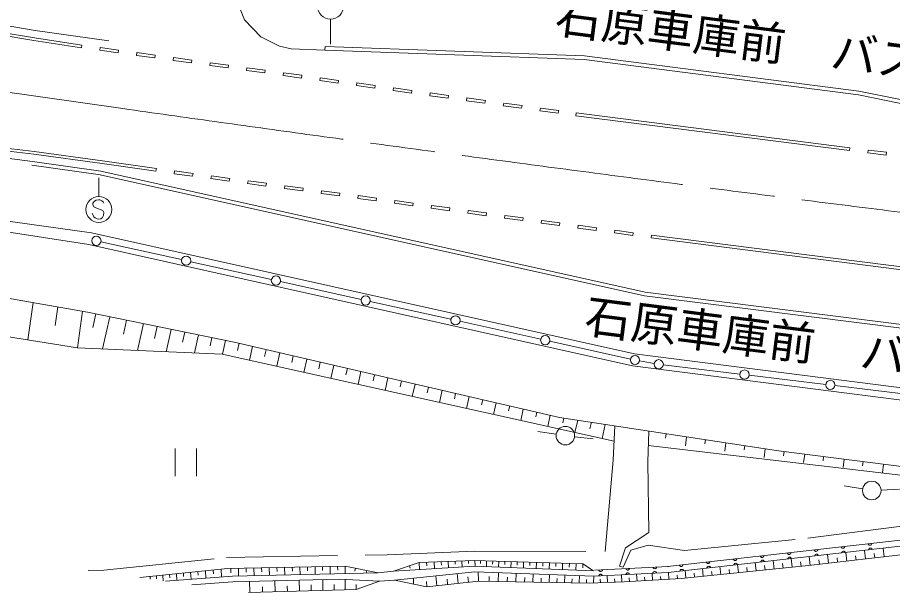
# Model space of a CAD drawing. Units: millimetres, scale not verified. Extents: x 40000 to 680000, y 20000 to 380000.
# Drawn here: x 214443 to 261705, y 240000 to 271036 of the extents above; entities that cross this region are included whole.
import ezdxf
from ezdxf.enums import TextEntityAlignment as Align

# ---------------------------------------------------------------- set-up
doc = ezdxf.new("R2010")
doc.units = ezdxf.units.MM
doc.header["$LTSCALE"] = 1000
doc.linetypes.add('CHAIN', pattern=[18.5, 12, -1.5, 3.5, -1.5])
doc.linetypes.add('DASHED', pattern=[7.5, 6, -1.5])
for name, color, linetype, lineweight in [('M-BGD', 7, 'Continuous', 13), ('M-BMK', 2, 'CHAIN', 13), ('M-STR-STRC', 7, 'Continuous', 13)]:
    doc.layers.add(name, color=color, linetype=linetype, lineweight=lineweight)
doc.styles.add('ＭＳ ゴシック', font='')
doc.styles.get('ＭＳ ゴシック').set_extended_font_data('MS Gothic')

msp = doc.modelspace()

# ---------------------------------------------------------------- linework, layer by layer
at = {"layer": 'M-BGD'}
for p, q in [((226231, 272125), (226700, 270919)), ((226700, 270919), (227579, 269990)), ((213197, 270710), (215391, 270331)), ((215391, 270331), (219382, 269772)), ((227579, 269990), (228591, 269488)), ((228591, 269488), (229219, 269339)), ((231052, 269272), (231059, 269472)), ((231059, 269472), (245065, 268961)), ((229219, 269339), (231052, 269272)), ((231052, 269272), (245049, 268762)), ((245065, 268961), (259893, 267066)), ((245049, 268762), (259861, 266868)), ((259893, 267066), (289403, 261040)), ((259861, 266868), (289363, 260844)), ((215246, 263269), (213436, 263501)), ((218949, 262742), (215246, 263269)), ((218921, 262544), (215218, 263071)), ((218905, 262547), (248311, 256005)), ((218949, 262742), (248345, 256203)), ((212916, 260190), (218439, 259413)), ((218297, 258778), (213024, 259591)), ((218439, 259413), (247766, 252875)), ((218297, 258778), (247654, 252234)), ((223309, 257965), (218949, 258930)), ((228158, 256892), (223798, 257857)), ((233007, 255819), (228647, 256784)), ((248345, 256203), (263243, 254330)), ((218221, 255132), (212955, 256061)), ((237856, 254747), (233495, 255711)), ((248311, 256005), (263229, 254130)), ((215294, 255648), (215009, 253639)), ((216485, 254410), (216627, 255413)), ((217682, 253214), (217960, 255178)), ((226142, 253506), (218221, 255132)), ((218667, 255040), (218504, 254306)), ((219423, 254885), (219038, 253153)), ((220332, 254698), (220163, 253938)), ((221242, 254512), (220921, 253069)), ((221992, 254358), (221849, 253715)), ((242705, 253674), (238344, 254639)), ((212249, 254077), (217682, 253214)), ((222742, 254204), (222474, 252999)), ((223476, 254053), (223357, 253517)), ((224211, 253902), (223995, 252930)), ((224946, 253752), (224850, 253319)), ((225681, 253601), (225516, 252858)), ((243724, 249449), (226142, 253506)), ((226416, 253450), (226328, 253057)), ((247554, 252601), (243193, 253566)), ((225497, 252863), (217682, 253214)), ((246666, 248161), (225497, 252863)), ((227145, 253275), (226980, 252533)), ((227876, 253106), (227793, 252732)), ((228607, 252938), (228445, 252208)), ((247766, 252875), (263008, 250939)), ((229337, 252769), (229257, 252407)), ((230068, 252600), (229909, 251883)), ((230799, 252432), (230721, 252081)), ((248831, 252363), (248044, 252503)), ((231530, 252263), (231373, 251558)), ((232261, 252094), (232186, 251756)), ((232992, 251926), (232838, 251232)), ((247654, 252234), (262958, 250290)), ((253465, 251791), (249326, 252289)), ((233722, 251757), (233650, 251431)), ((234453, 251588), (234302, 250907)), ((258100, 251234), (253961, 251732)), ((235184, 251420), (235114, 251106)), ((235915, 251251), (235766, 250582)), ((236646, 251083), (236579, 250781)), ((262735, 250676), (258597, 251174)), ((237376, 250914), (237231, 250257)), ((238107, 250745), (238043, 250455)), ((238838, 250577), (238695, 249932)), ((239569, 250408), (239507, 250130)), ((240300, 250239), (240159, 249606)), ((241031, 250071), (240972, 249805)), ((241761, 249902), (241623, 249281)), ((242492, 249733), (242436, 249480)), ((243223, 249565), (243088, 248956)), ((255541, 247653), (243724, 249449)), ((243958, 249414), (243900, 249155)), ((244701, 249301), (244552, 248631)), ((245445, 249191), (245364, 248829)), ((246187, 249075), (246016, 248306)), ((243537, 248543), (242548, 248692)), ((244543, 248408), (245537, 248291)), ((249479, 248567), (249444, 248338)), ((250586, 248399), (250525, 247924)), ((251604, 248252), (251569, 248022)), ((222959, 247771), (222959, 246271)), ((224110, 246271), (224110, 247771)), ((262466, 246290), (248516, 247942)), ((252711, 248083), (252642, 247626)), ((253728, 247929), (253693, 247699)), ((254835, 247761), (254774, 247286)), ((262477, 246761), (255541, 247653)), ((255853, 247613), (255823, 247383)), ((256963, 247470), (256904, 247012)), ((257983, 247339), (257953, 247109)), ((259094, 247196), (259035, 246738)), ((260113, 247065), (260084, 246835)), ((261224, 246922), (261164, 246459)), ((260088, 245587), (259101, 245750)), ((261088, 245529), (262087, 245579)), ((268514, 243537), (249557, 241400)), ((268522, 243216), (249593, 241082)), ((257172, 241450), (264506, 242310)), ((258247, 241576), (258193, 242051)), ((259241, 241693), (259187, 242163)), ((260241, 241810), (260188, 242276)), ((260745, 241869), (260717, 242108)), ((261250, 241929), (261197, 242390)), ((234751, 241152), (236135, 241620)), ((236135, 241620), (239120, 241724)), ((236135, 241620), (236158, 241236)), ((236543, 241634), (236555, 241435)), ((236942, 241648), (236963, 241284)), ((237331, 241661), (237341, 241483)), ((237710, 241675), (237731, 241329)), ((238081, 241688), (238091, 241521)), ((238443, 241700), (238462, 241372)), ((238796, 241713), (238805, 241559)), ((239120, 241724), (244987, 241545)), ((239140, 241725), (239159, 241414)), ((239460, 241715), (239454, 241563)), ((239783, 241705), (239770, 241389)), ((240109, 241695), (240102, 241529)), ((240437, 241685), (240424, 241363)), ((240769, 241675), (240762, 241511)), ((241103, 241664), (241090, 241337)), ((241440, 241654), (241433, 241479)), ((241781, 241644), (241767, 241310)), ((242124, 241633), (242117, 241455)), ((242470, 241622), (242457, 241283)), ((242820, 241612), (242813, 241429)), ((243173, 241601), (243159, 241255)), ((243528, 241590), (243521, 241398)), ((243887, 241579), (243873, 241227)), ((244250, 241567), (244242, 241364)), ((244615, 241556), (244601, 241198)), ((244984, 241545), (244975, 241337)), ((245552, 241160), (244987, 241545)), ((254341, 241167), (254291, 241611)), ((255308, 241264), (255256, 241720)), ((255793, 241313), (255765, 241559)), ((256281, 241361), (256228, 241830)), ((256770, 241410), (256743, 241650)), ((257262, 241459), (257207, 241940)), ((257754, 241519), (257725, 241765)), ((258743, 241635), (258715, 241879)), ((259740, 241752), (259714, 241981)), ((225785, 241287), (221055, 240801)), ((223402, 241042), (223415, 240872)), ((223789, 241082), (223816, 240716)), ((224186, 241123), (224200, 240934)), ((224592, 241164), (224621, 240776)), ((225009, 241207), (225025, 241003)), ((225437, 241251), (225468, 240839)), ((225785, 241287), (232141, 241416)), ((225961, 241291), (225966, 241061)), ((226050, 240882), (233917, 241062)), ((226380, 241305), (226389, 240887)), ((226798, 241313), (226802, 241097)), ((227214, 241321), (227223, 240905)), ((227630, 241329), (227635, 241109)), ((228045, 241337), (228054, 240923)), ((228459, 241345), (228463, 241136)), ((228872, 241353), (228881, 240941)), ((229284, 241361), (229288, 241148)), ((229695, 241369), (229703, 240965)), ((230105, 241377), (230109, 241177)), ((230514, 241385), (230523, 240977)), ((230922, 241392), (230926, 241183)), ((231329, 241400), (231338, 240994)), ((231735, 241408), (231740, 241201)), ((232141, 241416), (233917, 241062)), ((232141, 241416), (232147, 241021)), ((232141, 241416), (232141, 241416)), ((232692, 241306), (232668, 241159)), ((233307, 241183), (233279, 241047)), ((233917, 241062), (234751, 241152)), ((234751, 241152), (239148, 241413)), ((234808, 240671), (239137, 241113)), ((235613, 241443), (235650, 241305)), ((239137, 241113), (245592, 240879)), ((239148, 241413), (245552, 241160)), ((239352, 240619), (239331, 241106)), ((240408, 240601), (240427, 241066)), ((249593, 241082), (245591, 240882)), ((249605, 241403), (245603, 241203)), ((246951, 241421), (247154, 241370)), ((248750, 240667), (248725, 241038)), ((249630, 240722), (249606, 241082)), ((250288, 240762), (257172, 241450)), ((250547, 240788), (250502, 241184)), ((251015, 240835), (250992, 241038)), ((251485, 240882), (251439, 241290)), ((251957, 240929), (251933, 241141)), ((252430, 240976), (252382, 241396)), ((252905, 241024), (252881, 241242)), ((253382, 241072), (253333, 241503)), ((253861, 241119), (253834, 241357)), ((254824, 241216), (254796, 241454)), ((221607, 240858), (221616, 240724)), ((221948, 240893), (221959, 240746)), ((222298, 240929), (222320, 240628)), ((222441, 240612), (226050, 240882)), ((222657, 240966), (222669, 240797)), ((223025, 241003), (223050, 240660)), ((223864, 240417), (226073, 240583)), ((226073, 240583), (231832, 240715)), ((226985, 240001), (226978, 240618)), ((228356, 240039), (228349, 240635)), ((229671, 240075), (229665, 240665)), ((230933, 240109), (230927, 240694)), ((231832, 240715), (233996, 240604)), ((232145, 240143), (232139, 240699)), ((232732, 240159), (233996, 240604)), ((233996, 240604), (234808, 240671)), ((234808, 240671), (236560, 240301)), ((235834, 240454), (235836, 240776)), ((236560, 240301), (236540, 240595)), ((236560, 240301), (239352, 240619)), ((237101, 240362), (237046, 240900)), ((237674, 240428), (237645, 240713)), ((238240, 240492), (238186, 241016)), ((238799, 240556), (238770, 240840)), ((239352, 240619), (245325, 240506)), ((239913, 240610), (239914, 240864)), ((240892, 240593), (240901, 240828)), ((241365, 240585), (241383, 241032)), ((241827, 240577), (241837, 240813)), ((242279, 240569), (242296, 240999)), ((242721, 240555), (242730, 240769)), ((243153, 240547), (243170, 240967)), ((243575, 240539), (243584, 240756)), ((243988, 240531), (244004, 240937)), ((244392, 240524), (244400, 240741)), ((244786, 240516), (244802, 240911)), ((245172, 240509), (245180, 240706)), ((245325, 240506), (247203, 240572)), ((245549, 240514), (245564, 240881)), ((245935, 240527), (245922, 240725)), ((246314, 240541), (246288, 240917)), ((246700, 240554), (246687, 240745)), ((247094, 240568), (247067, 240955)), ((247203, 240572), (250288, 240762)), ((247496, 240590), (247482, 240789)), ((247905, 240615), (247879, 240996)), ((248323, 240641), (248310, 240836)), ((249186, 240694), (249174, 240872)), ((250084, 240750), (250072, 240933)), ((226923, 240000), (232732, 240159)), ((227677, 240020), (227674, 240304)), ((229020, 240057), (229017, 240368)), ((230309, 240092), (230305, 240412)), ((231545, 240126), (231542, 240437)), ((232732, 240159), (232729, 240434))]:
    msp.add_line(p, q, dxfattribs=at)
at = {"layer": 'M-BGD', "linetype": 'DASHED'}
for p, q in [((246615, 247143), (246707, 248996)), ((248546, 248716), (248481, 247048)), ((246615, 247143), (246184, 242217)), ((248481, 247048), (248541, 243231)), ((257140, 242927), (264387, 243856)), ((247279, 242412), (248541, 243231)), ((250471, 242271), (257140, 242927)), ((248511, 242547), (247564, 242277)), ((248511, 242547), (250471, 242271)), ((225723, 241884), (234409, 242041)), ((234409, 242041), (239139, 242232)), ((239139, 242232), (246184, 242217)), ((247279, 242412), (246951, 241421)), ((247564, 242277), (247154, 241370)), ((219106, 241204), (225723, 241884)), ((218252, 241184), (219106, 241204))]:
    msp.add_line(p, q, dxfattribs=at)
at = {"layer": 'M-BGD'}
for points in [[(259135, 242479), (259130, 242456), (259120, 242435), (259103, 242411), (259083, 242397), (259060, 242387), (259030, 242384), (259005, 242388), (258982, 242397), (258960, 242417), (258946, 242435), (258936, 242457)], [(260593, 242644), (260588, 242620), (260578, 242599), (260562, 242575), (260541, 242561), (260519, 242551), (260488, 242548), (260464, 242552), (260440, 242562), (260419, 242581), (260405, 242599), (260394, 242621)], [(254760, 241986), (254755, 241962), (254745, 241942), (254729, 241918), (254708, 241903), (254686, 241894), (254655, 241890), (254631, 241895), (254608, 241904), (254586, 241924), (254572, 241942), (254562, 241964)], [(256219, 242151), (256213, 242127), (256203, 242106), (256187, 242082), (256167, 242068), (256144, 242058), (256113, 242055), (256089, 242059), (256066, 242068), (256044, 242088), (256030, 242106), (256020, 242128)], [(257677, 242315), (257671, 242291), (257662, 242271), (257645, 242247), (257625, 242232), (257602, 242223), (257571, 242219), (257547, 242223), (257524, 242233), (257502, 242253), (257488, 242271), (257478, 242293)], [(257502, 241973), (257508, 241997), (257517, 242018), (257534, 242042), (257554, 242056), (257577, 242066), (257608, 242069), (257632, 242065), (257655, 242055), (257677, 242036), (257691, 242018), (257701, 241996)], [(258958, 242138), (258964, 242161), (258974, 242182), (258990, 242206), (259010, 242220), (259033, 242230), (259064, 242233), (259088, 242229), (259111, 242220), (259133, 242200), (259147, 242182), (259157, 242160)], [(260415, 242302), (260420, 242325), (260430, 242346), (260446, 242370), (260467, 242385), (260489, 242394), (260520, 242398), (260544, 242393), (260567, 242384), (260589, 242364), (260603, 242346), (260613, 242324)], [(251844, 241657), (251839, 241634), (251829, 241613), (251812, 241589), (251792, 241575), (251769, 241565), (251739, 241561), (251714, 241566), (251691, 241575), (251669, 241595), (251655, 241613), (251645, 241635)], [(253302, 241822), (253297, 241798), (253287, 241777), (253271, 241753), (253250, 241739), (253228, 241729), (253197, 241726), (253173, 241730), (253149, 241740), (253128, 241759), (253113, 241777), (253103, 241799)], [(253134, 241481), (253139, 241505), (253149, 241525), (253166, 241549), (253186, 241564), (253209, 241573), (253239, 241577), (253264, 241572), (253287, 241563), (253309, 241543), (253323, 241525), (253333, 241503)], [(254590, 241645), (254595, 241669), (254605, 241689), (254622, 241713), (254642, 241728), (254665, 241737), (254696, 241741), (254720, 241737), (254743, 241727), (254765, 241707), (254779, 241689), (254789, 241667)], [(256046, 241809), (256052, 241833), (256061, 241854), (256078, 241878), (256098, 241892), (256121, 241902), (256152, 241905), (256176, 241901), (256199, 241891), (256221, 241872), (256235, 241854), (256245, 241832)], [(246041, 241225), (246034, 241201), (246023, 241181), (246005, 241158), (245983, 241145), (245960, 241137), (245929, 241135), (245906, 241141), (245883, 241152), (245862, 241173), (245849, 241192), (245841, 241215)], [(247298, 240967), (247305, 240990), (247316, 241010), (247334, 241033), (247355, 241046), (247378, 241055), (247409, 241056), (247433, 241050), (247456, 241039), (247476, 241018), (247489, 241000), (247498, 240977)], [(247506, 241298), (247499, 241274), (247488, 241254), (247470, 241231), (247449, 241218), (247426, 241210), (247395, 241209), (247371, 241214), (247349, 241225), (247328, 241246), (247315, 241265), (247306, 241288)], [(248762, 241040), (248768, 241063), (248779, 241084), (248797, 241106), (248819, 241120), (248842, 241128), (248873, 241129), (248897, 241123), (248919, 241113), (248940, 241092), (248953, 241073), (248961, 241050)], [(248972, 241371), (248965, 241348), (248954, 241328), (248936, 241305), (248915, 241292), (248892, 241283), (248861, 241282), (248837, 241288), (248814, 241299), (248794, 241320), (248781, 241338), (248772, 241361)], [(250386, 241493), (250380, 241469), (250371, 241448), (250354, 241424), (250334, 241410), (250311, 241400), (250280, 241397), (250256, 241401), (250233, 241411), (250211, 241430), (250197, 241449), (250187, 241471)], [(250222, 241152), (250227, 241176), (250237, 241197), (250253, 241221), (250274, 241235), (250296, 241245), (250327, 241248), (250351, 241244), (250375, 241235), (250396, 241215), (250411, 241197), (250421, 241175)], [(251678, 241317), (251683, 241340), (251693, 241361), (251709, 241385), (251730, 241400), (251753, 241409), (251783, 241413), (251807, 241408), (251831, 241399), (251853, 241379), (251867, 241361), (251877, 241339)], [(245835, 240894), (245841, 240917), (245852, 240937), (245870, 240960), (245892, 240973), (245915, 240982), (245946, 240983), (245970, 240977), (245992, 240966), (246013, 240945), (246026, 240927), (246034, 240904)]]:
    msp.add_lwpolyline(points, dxfattribs=at)
for centre, radius in [((218705, 258984), 249), ((223554, 257911), 249), ((228402, 256838), 249), ((233251, 255765), 249), ((238100, 254693), 249), ((242949, 253620), 249), ((247798, 252547), 249), ((247798, 252547), 249), ((249078, 252319), 249), ((253713, 251762), 249), ((258348, 251204), 249), ((244037, 248467), 500), ((260585, 245504), 500)]:
    msp.add_circle(centre, radius, dxfattribs=at)
at = {"layer": 'M-BMK'}
msp.add_line((212296, 267229), (220140, 266117), dxfattribs=at)
msp.add_arc((571053, 2741367), 2500000, 261.93103, 263.77097, dxfattribs=at)
at = {"layer": 'M-STR-STRC'}
for p, q in [((231357, 269600), (231356, 270947)), ((215328, 269795), (213072, 270169)), ((215353, 269943), (213098, 270317)), ((217917, 269550), (215353, 269943)), ((217894, 269401), (215328, 269795)), ((217915, 269550), (217894, 269401)), ((218908, 269414), (218887, 269265)), ((218908, 269414), (219899, 269278)), ((218887, 269265), (219878, 269129)), ((219899, 269278), (219878, 269129)), ((220889, 269142), (220869, 268993)), ((220869, 268993), (221860, 268857)), ((220889, 269142), (221880, 269006)), ((221880, 269006), (221860, 268857)), ((222871, 268870), (222850, 268721)), ((222850, 268721), (223841, 268585)), ((222871, 268870), (223861, 268734)), ((223861, 268734), (223841, 268585)), ((224852, 268598), (224832, 268449)), ((224832, 268449), (225822, 268313)), ((224852, 268598), (225843, 268462)), ((225843, 268462), (225822, 268313)), ((226833, 268326), (226813, 268177)), ((226813, 268177), (227804, 268041)), ((226834, 268326), (227824, 268190)), ((227824, 268189), (227804, 268041)), ((228815, 268053), (228795, 267905)), ((228815, 268053), (229806, 267917)), ((228795, 267905), (229785, 267769)), ((229806, 267917), (229785, 267769)), ((230796, 267781), (230776, 267633)), ((230776, 267633), (231767, 267497)), ((230796, 267781), (231787, 267645)), ((231787, 267645), (231767, 267497)), ((232778, 267509), (232757, 267361)), ((232778, 267509), (233768, 267373)), ((232757, 267361), (233748, 267225)), ((233768, 267373), (233748, 267225)), ((234759, 267237), (234739, 267089)), ((234739, 267089), (235729, 266953)), ((234759, 267237), (235750, 267101)), ((235750, 267101), (235729, 266953)), ((236740, 266965), (236720, 266817)), ((236720, 266817), (237711, 266681)), ((236741, 266965), (237731, 266829)), ((237731, 266829), (237711, 266681)), ((238722, 266693), (238702, 266545)), ((238722, 266693), (239713, 266557)), ((238702, 266545), (239692, 266409)), ((239713, 266557), (239692, 266409)), ((240703, 266421), (240683, 266273)), ((240683, 266273), (241674, 266137)), ((240703, 266421), (241694, 266285)), ((241694, 266285), (241674, 266137)), ((242685, 266149), (242664, 266001)), ((242685, 266149), (243675, 266013)), ((242664, 266001), (243655, 265865)), ((243675, 266013), (243655, 265865)), ((244615, 265884), (244598, 265735)), ((259385, 263859), (244598, 265735)), ((259404, 264007), (244617, 265884)), ((213471, 263875), (215320, 263655)), ((213489, 264024), (215339, 263803)), ((215339, 263803), (219032, 263307)), ((259402, 264008), (259385, 263859)), ((260395, 263884), (260378, 263735)), ((260378, 263735), (261371, 263611)), ((260397, 263884), (261389, 263760)), ((261388, 263760), (261371, 263611)), ((215320, 263655), (219011, 263159)), ((219032, 263307), (221943, 262888)), ((219011, 263159), (221921, 262739)), ((221921, 262739), (221943, 262888)), ((218838, 261377), (218838, 262380)), ((222932, 262755), (222912, 262606)), ((222912, 262606), (223903, 262473)), ((222932, 262755), (223923, 262621)), ((223923, 262621), (223903, 262473)), ((224913, 262488), (224893, 262339)), ((224893, 262339), (225884, 262206)), ((224913, 262488), (225904, 262355)), ((225904, 262355), (225884, 262206)), ((226895, 262221), (226875, 262073)), ((226875, 262073), (227865, 261939)), ((226895, 262221), (227885, 262088)), ((227885, 262088), (227865, 261939)), ((228876, 261955), (228856, 261806)), ((228876, 261955), (229867, 261821)), ((228856, 261806), (229846, 261673)), ((229867, 261821), (229846, 261673)), ((230857, 261688), (230837, 261539)), ((230837, 261539), (231828, 261406)), ((230857, 261688), (231848, 261555)), ((231848, 261554), (231828, 261406)), ((232838, 261421), (232818, 261273)), ((232838, 261421), (233829, 261288)), ((218518, 261018), (218507, 260938)), ((218507, 260938), (218567, 260811)), ((218608, 261115), (218518, 261018)), ((218700, 261180), (218608, 261115)), ((218816, 261203), (218700, 261180)), ((218897, 261192), (218816, 261203)), ((218998, 261141), (218897, 261192)), ((219075, 261089), (218998, 261141)), ((219099, 261011), (219075, 261089)), ((232818, 261273), (233809, 261139)), ((233829, 261288), (233809, 261139)), ((234820, 261154), (234800, 261006)), ((234800, 261006), (235790, 260872)), ((234820, 261154), (235810, 261021)), ((235810, 261021), (235790, 260872)), ((236801, 260888), (236781, 260739)), ((236801, 260888), (237791, 260754)), ((218509, 260396), (218481, 260473)), ((218567, 260811), (218673, 260759)), ((218673, 260759), (219045, 260627)), ((219045, 260627), (219101, 260507)), ((219101, 260507), (219080, 260347)), ((236781, 260739), (237771, 260606)), ((237791, 260754), (237771, 260606)), ((238782, 260621), (238762, 260472)), ((238762, 260472), (239753, 260339)), ((238782, 260621), (239773, 260488)), ((239773, 260488), (239753, 260339)), ((218567, 260272), (218509, 260396)), ((218640, 260220), (218567, 260272)), ((218742, 260168), (218640, 260220)), ((218826, 260156), (218742, 260168)), ((218943, 260176), (218826, 260156)), ((219031, 260243), (218943, 260176)), ((219080, 260347), (219031, 260243)), ((240763, 260354), (240743, 260206)), ((240743, 260206), (241734, 260072)), ((240763, 260354), (241754, 260221)), ((241754, 260221), (241734, 260072)), ((242744, 260088), (242724, 259939)), ((242744, 260088), (243735, 259954)), ((243735, 259954), (243715, 259806)), ((242724, 259939), (243715, 259806)), ((244726, 259821), (244706, 259672)), ((244706, 259672), (245696, 259539)), ((244726, 259821), (245716, 259688)), ((245716, 259688), (245696, 259539)), ((246707, 259554), (246687, 259406)), ((246707, 259554), (247698, 259421)), ((246687, 259406), (247678, 259272)), ((247698, 259421), (247678, 259272)), ((248688, 259288), (248668, 259139)), ((263719, 257224), (248668, 259139)), ((263738, 257373), (248687, 259288))]:
    msp.add_line(p, q, dxfattribs=at)
for centre in [(231353, 271647), (218838, 260677)]:
    msp.add_circle(centre, 700, dxfattribs=at)

# ---------------------------------------------------------------- texts
at = {"layer": 'M-BGD', "style": 'ＭＳ ゴシック'}
for rotation, p in [(352.715, (243345, 269691)), (352.761, (244941, 253505))]:
    msp.add_text('石原車庫前\u3000バス停', height=1833, rotation=rotation, dxfattribs=at).set_placement(p, align=Align.BOTTOM_LEFT)

doc.saveas('drawing.dxf')
